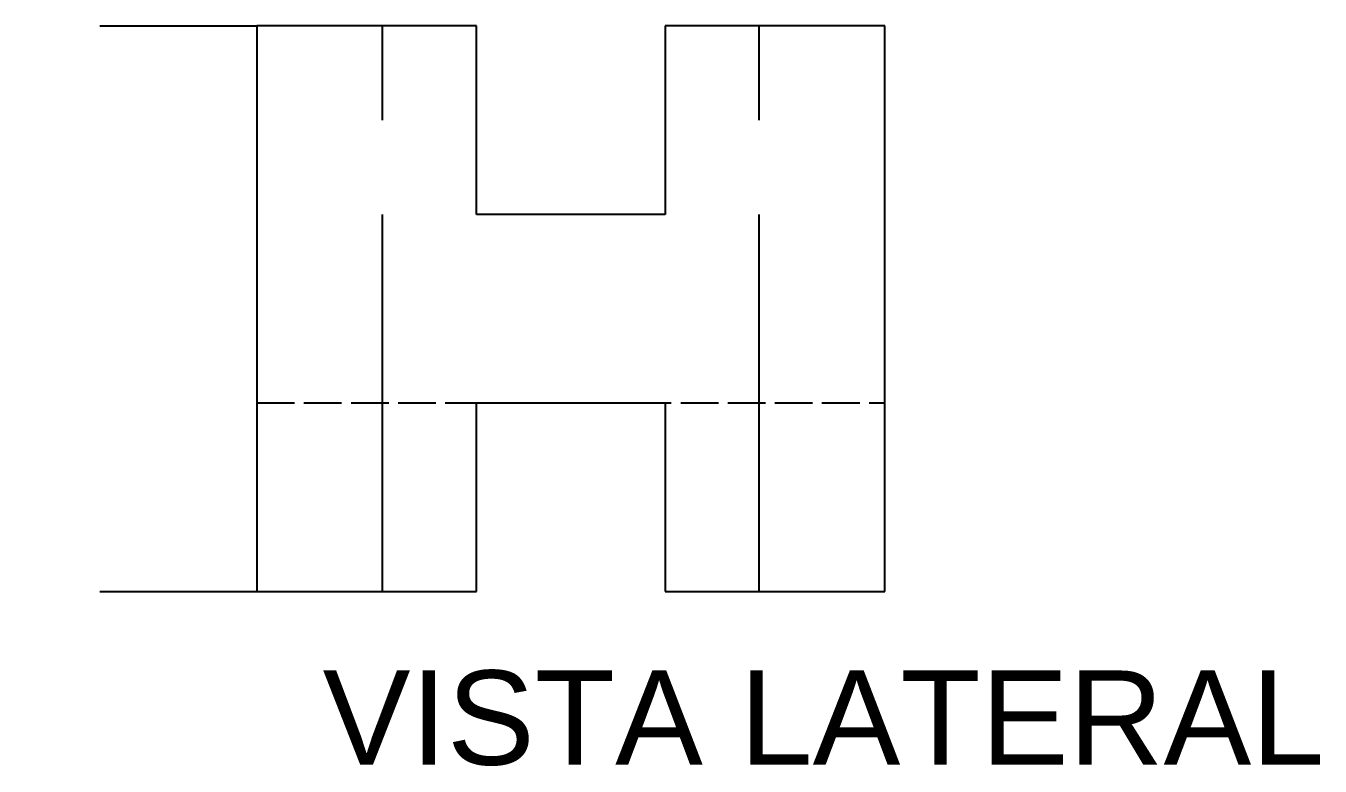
# Model space of a CAD drawing. Header units: inches. Extents: x -52 to 578, y -20 to 194.
# Drawn here: x 536.65 to 577.86, y 34.44 to 58 of the extents above; entities that cross this region are included whole.
import ezdxf

# ---------------------------------------------------------------- set-up
doc = ezdxf.new("R2010")
doc.units = ezdxf.units.IN
doc.header["$MEASUREMENT"] = 0
doc.linetypes.add('ACAD_ISO02W100', pattern=[15, 12, -3])
doc.layers.add('PROJECAO', color=2, linetype='ACAD_ISO02W100')
doc.layers.add('TEXTO', color=4, linetype='Continuous')
doc.styles.get("Standard").update_dxf_attribs({"font": 'Arial.ttf'})

msp = doc.modelspace()

# ---------------------------------------------------------------- linework, layer by layer
for p, q in [((544, 58), (544, 40)), ((551, 58), (544, 58)), ((551, 52), (551, 58)), ((564, 58), (557, 58)), ((557, 58), (557, 52)), ((564, 40), (564, 58)), ((557, 52), (551, 52)), ((551, 40), (551, 46)), ((551, 46), (557, 46)), ((557, 46), (557, 40)), ((544, 40), (551, 40)), ((557, 40), (564, 40))]:
    msp.add_line(p, q)
at = {"layer": 'PROJECAO'}
for p, q in [((524, 58), (544, 58)), ((548, 40), (548, 58)), ((560, 40), (560, 58)), ((524, 40), (544, 40)), ((544, 40), (548, 40))]:
    msp.add_line(p, q, dxfattribs=at)
at = {"layer": 'PROJECAO', "ltscale": 0.1}
msp.add_line((544, 46), (564, 46), dxfattribs=at)

# ---------------------------------------------------------------- texts
at = {"layer": 'TEXTO'}
msp.add_text('VISTA LATERAL', height=3, dxfattribs=at).set_placement((546.09779, 34.48501))

doc.saveas('drawing.dxf')
